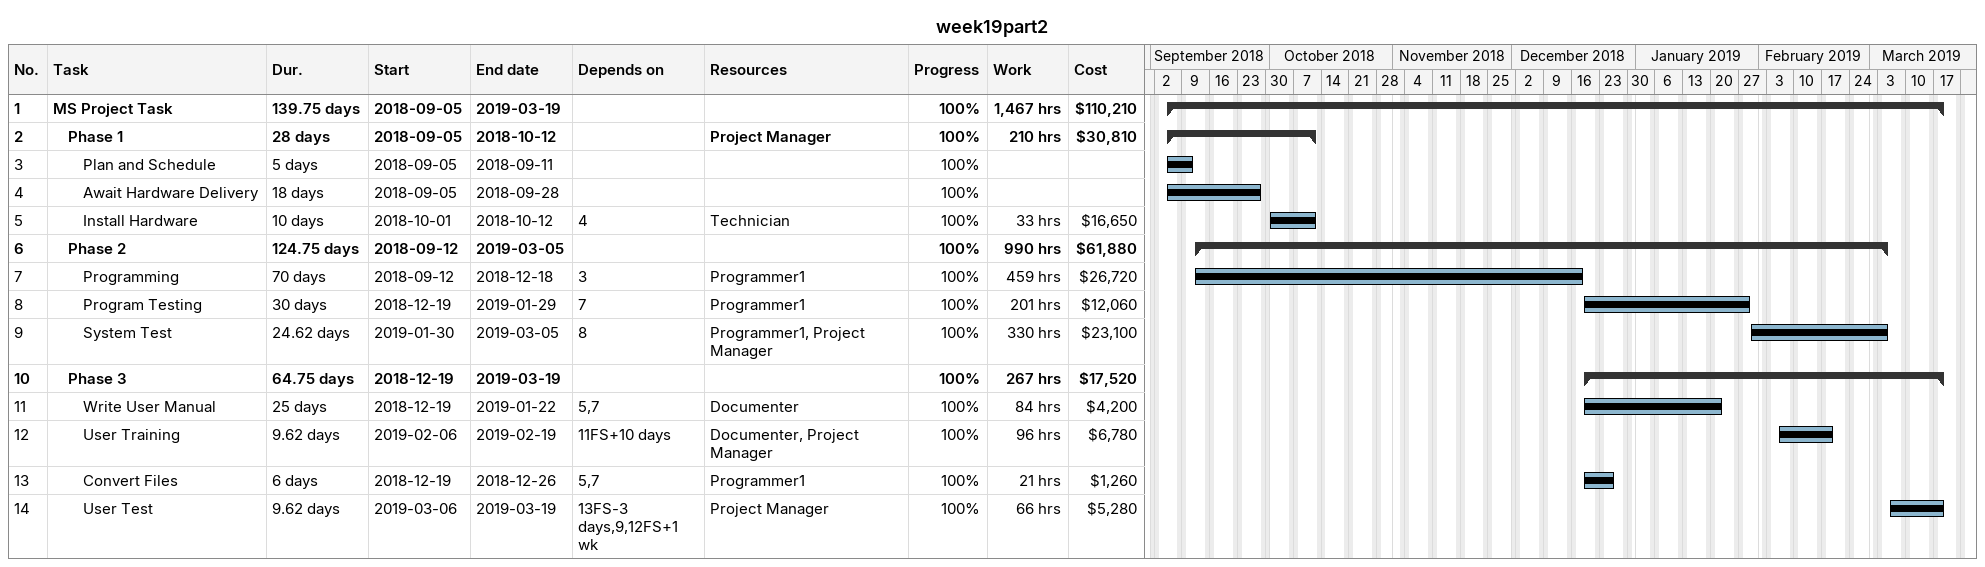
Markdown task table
week19part2

| ID | Level | Task | Duration | Start | Finish | Predecessors | Resources | % complete | Work (h) | Cost ($) |
|---|---|---|---|---|---|---|---|---|---|---|
| 1 | 1 | **MS Project Task** | 139.75d | 2018-09-05 | 2019-03-19 |  |  | 100 | 1467 | 110210 |
| 2 | 2 | **Phase 1** | 28d | 2018-09-05 | 2018-10-12 |  | Project Manager | 100 | 210 | 30810 |
| 3 | 3 | Plan and Schedule | 5d | 2018-09-05 | 2018-09-11 |  |  | 100 |  |  |
| 4 | 3 | Await Hardware Delivery | 18d | 2018-09-05 | 2018-09-28 |  |  | 100 |  |  |
| 5 | 3 | Install Hardware | 10d | 2018-10-01 | 2018-10-12 | 4 | Technician | 100 | 33 | 16650 |
| 6 | 2 | **Phase 2** | 124.75d | 2018-09-12 | 2019-03-05 |  |  | 100 | 990 | 61880 |
| 7 | 3 | Programming | 70d | 2018-09-12 | 2018-12-18 | 3 | Programmer1 | 100 | 459 | 26720 |
| 8 | 3 | Program Testing | 30d | 2018-12-19 | 2019-01-29 | 7 | Programmer1 | 100 | 201 | 12060 |
| 9 | 3 | System Test | 24.62d | 2019-01-30 | 2019-03-05 | 8 | Programmer1, Project Manager | 100 | 330 | 23100 |
| 10 | 2 | **Phase 3** | 64.75d | 2018-12-19 | 2019-03-19 |  |  | 100 | 267 | 17520 |
| 11 | 3 | Write User Manual | 25d | 2018-12-19 | 2019-01-22 | 5, 7 | Documenter | 100 | 84 | 4200 |
| 12 | 3 | User Training | 9.62d | 2019-02-06 | 2019-02-19 | 11FS+10d | Documenter, Project Manager | 100 | 96 | 6780 |
| 13 | 3 | Convert Files | 6d | 2018-12-19 | 2018-12-26 | 5, 7 | Programmer1 | 100 | 21 | 1260 |
| 14 | 3 | User Test | 9.62d | 2019-03-06 | 2019-03-19 | 13FS-3d, 9, 12FS+1w | Project Manager | 100 | 66 | 5280 |
